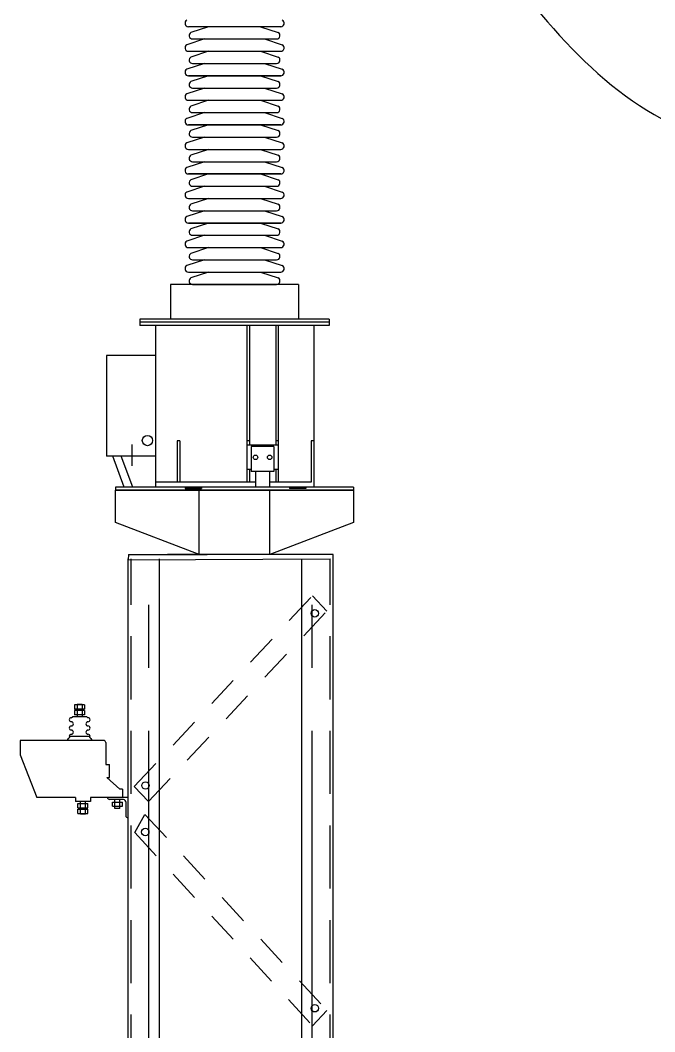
# Model space of a CAD drawing. Header units: inches. Extents: x 86.7 to 123.2, y 21.5 to 36.5.
# Drawn here: x 105.741 to 108.255, y 25.805 to 29.816 of the extents above; entities that cross this region are included whole.
import ezdxf

# ---------------------------------------------------------------- set-up
doc = ezdxf.new("R2010")
doc.units = ezdxf.units.IN
doc.header["$MEASUREMENT"] = 0
for name, pattern in [('CENTER', [2, 1.25, -0.25, 0.25, -0.25]), ('HIDDEN', [0.375, 0.25, -0.125]), ('HIDDEN2', [0.1875, 0.125, -0.0625]), ('HIDDENX2', [0.75, 0.5, -0.25])]:
    doc.linetypes.add(name, pattern=pattern)
for name, color, linetype in [('EST', 4, 'Continuous'), ('EXISTENTE', 7, 'Continuous'), ('HUECO', 7, 'Continuous'), ('L50X5', 1, 'Continuous'), ('L75X7', 2, 'Continuous'), ('LAM10', 2, 'Continuous'), ('medidas', 3, 'Continuous'), ('OBJ', 7, 'Continuous')]:
    doc.layers.add(name, color=color, linetype=linetype)

# ---------------------------------------------------------------- blocks, each defined once
blk = doc.blocks.new('*X9')
at = {"color": 0}
for p, q in [((4975.5, 7405.3), (4980.5, 7410.3)), ((4975.5, 7406.2), (4979.6, 7410.3)), ((4975.5, 7407.1), (4978.7, 7410.3)), ((4975.5, 7408), (4977.8, 7410.3)), ((4975.5, 7408.8), (4976.9, 7410.3)), ((4975.5, 7409.7), (4976.1, 7410.3)), ((4976.4, 7405.3), (4981.4, 7410.3)), ((4977.2, 7405.3), (4982.2, 7410.3)), ((4978.1, 7405.3), (4983.1, 7410.3)), ((4979, 7405.3), (4984, 7410.3)), ((4979.9, 7405.3), (4984.9, 7410.3)), ((4980.8, 7405.3), (4985.8, 7410.3)), ((4981.7, 7405.3), (4986.7, 7410.3)), ((4982.5, 7405.3), (4987.5, 7410.3)), ((4983.4, 7405.3), (4988.4, 7410.3)), ((4984.3, 7405.3), (4989.3, 7410.3)), ((4985.2, 7405.3), (4990.2, 7410.3)), ((4986.1, 7405.3), (4991.1, 7410.3)), ((4987, 7405.3), (4992, 7410.3)), ((4987.9, 7405.3), (4992.9, 7410.3)), ((4988.7, 7405.3), (4993.7, 7410.3)), ((4989.6, 7405.3), (4994.6, 7410.3)), ((4990.5, 7405.3), (4995.5, 7410.3)), ((4991.4, 7405.3), (4996.4, 7410.3)), ((4992.3, 7405.3), (4997.3, 7410.3)), ((4993.2, 7405.3), (4998.2, 7410.3)), ((4994, 7405.3), (4999, 7410.3)), ((4994.9, 7405.3), (4999.9, 7410.3)), ((4995.8, 7405.3), (5000.5, 7410)), ((4996.7, 7405.3), (5000.5, 7409.1)), ((4997.6, 7405.3), (5000.5, 7408.2)), ((4998.5, 7405.3), (5000.5, 7407.3)), ((4999.3, 7405.3), (5000.5, 7406.4)), ((5000.2, 7405.3), (5000.5, 7405.6)), ((5000.5, 7407.3), (5003.5, 7410.3)), ((5000.5, 7408.2), (5002.6, 7410.3)), ((5000.5, 7409.1), (5001.7, 7410.3)), ((5000.5, 7410), (5000.8, 7410.3)), ((5000.5, 7406.4), (5004.3, 7410.3)), ((5000.5, 7405.6), (5005.2, 7410.3)), ((5001.1, 7405.3), (5006.1, 7410.3)), ((5002, 7405.3), (5007, 7410.3)), ((5002.9, 7405.3), (5007.9, 7410.3)), ((5003.8, 7405.3), (5008.8, 7410.3)), ((5004.6, 7405.3), (5009.6, 7410.3)), ((5005.5, 7405.3), (5010.5, 7410.3)), ((5006.4, 7405.3), (5011.4, 7410.3)), ((5007.3, 7405.3), (5012.3, 7410.3)), ((5008.2, 7405.3), (5013.2, 7410.3)), ((5009.1, 7405.3), (5014.1, 7410.3)), ((5009.9, 7405.3), (5014.9, 7410.3)), ((5010.8, 7405.3), (5015.8, 7410.3)), ((5011.7, 7405.3), (5016.7, 7410.3)), ((5012.6, 7405.3), (5017.6, 7410.3)), ((5013.5, 7405.3), (5018.5, 7410.3)), ((5014.4, 7405.3), (5019.4, 7410.3)), ((5015.3, 7405.3), (5020.3, 7410.3)), ((5016.1, 7405.3), (5021.1, 7410.3)), ((5017, 7405.3), (5022, 7410.3)), ((5017.9, 7405.3), (5022.9, 7410.3)), ((5018.8, 7405.3), (5023.8, 7410.3)), ((5019.7, 7405.3), (5024.7, 7410.3)), ((5020.6, 7405.3), (5025.5, 7410.2)), ((5021.4, 7405.3), (5025.5, 7409.3)), ((5022.3, 7405.3), (5025.5, 7408.5)), ((5023.2, 7405.3), (5025.5, 7407.6)), ((5024.1, 7405.3), (5025.5, 7406.7)), ((5025, 7405.3), (5025.5, 7405.8))]:
    blk.add_line(p, q, dxfattribs=at)
blk = doc.blocks.new('*X8')
at = {"color": 0}
for p, q in [((4651.5, 7405.7), (4656.1, 7410.3)), ((4651.5, 7406.6), (4655.2, 7410.3)), ((4651.5, 7407.5), (4654.3, 7410.3)), ((4651.5, 7408.3), (4653.4, 7410.3)), ((4651.5, 7409.2), (4652.6, 7410.3)), ((4651.5, 7410.1), (4651.7, 7410.3)), ((4652, 7405.3), (4657, 7410.3)), ((4652.9, 7405.3), (4657.9, 7410.3)), ((4653.7, 7405.3), (4658.7, 7410.3)), ((4654.6, 7405.3), (4659.6, 7410.3)), ((4655.5, 7405.3), (4660.5, 7410.3)), ((4656.4, 7405.3), (4661.4, 7410.3)), ((4657.3, 7405.3), (4662.3, 7410.3)), ((4658.2, 7405.3), (4663.2, 7410.3)), ((4659, 7405.3), (4664, 7410.3)), ((4659.9, 7405.3), (4664.9, 7410.3)), ((4660.8, 7405.3), (4665.8, 7410.3)), ((4661.7, 7405.3), (4666.7, 7410.3)), ((4662.6, 7405.3), (4667.6, 7410.3)), ((4663.5, 7405.3), (4668.5, 7410.3)), ((4664.4, 7405.3), (4669.4, 7410.3)), ((4665.2, 7405.3), (4670.2, 7410.3)), ((4666.1, 7405.3), (4671.1, 7410.3)), ((4667, 7405.3), (4672, 7410.3)), ((4667.9, 7405.3), (4672.9, 7410.3)), ((4668.8, 7405.3), (4673.8, 7410.3)), ((4669.7, 7405.3), (4674.7, 7410.3)), ((4670.5, 7405.3), (4675.5, 7410.3)), ((4671.4, 7405.3), (4676.4, 7410.3)), ((4672.3, 7405.3), (4676.5, 7409.5)), ((4673.2, 7405.3), (4676.5, 7408.6)), ((4674.1, 7405.3), (4676.5, 7407.7)), ((4675, 7405.3), (4676.5, 7406.8)), ((4675.8, 7405.3), (4676.5, 7405.9)), ((4676.5, 7407.7), (4679.1, 7410.3)), ((4676.5, 7408.6), (4678.2, 7410.3)), ((4676.5, 7409.5), (4677.3, 7410.3)), ((4676.5, 7406.8), (4680, 7410.3)), ((4676.5, 7405.9), (4680.8, 7410.3)), ((4676.7, 7405.3), (4681.7, 7410.3)), ((4677.6, 7405.3), (4682.6, 7410.3)), ((4678.5, 7405.3), (4683.5, 7410.3)), ((4679.4, 7405.3), (4684.4, 7410.3)), ((4680.3, 7405.3), (4685.3, 7410.3)), ((4681.1, 7405.3), (4686.1, 7410.3)), ((4682, 7405.3), (4687, 7410.3)), ((4682.9, 7405.3), (4687.9, 7410.3)), ((4683.8, 7405.3), (4688.8, 7410.3)), ((4684.7, 7405.3), (4689.7, 7410.3)), ((4685.6, 7405.3), (4690.6, 7410.3)), ((4686.4, 7405.3), (4691.4, 7410.3)), ((4687.3, 7405.3), (4692.3, 7410.3)), ((4688.2, 7405.3), (4693.2, 7410.3)), ((4689.1, 7405.3), (4694.1, 7410.3)), ((4690, 7405.3), (4695, 7410.3)), ((4690.9, 7405.3), (4695.9, 7410.3)), ((4691.8, 7405.3), (4696.8, 7410.3)), ((4692.6, 7405.3), (4697.6, 7410.3)), ((4693.5, 7405.3), (4698.5, 7410.3)), ((4694.4, 7405.3), (4699.4, 7410.3)), ((4695.3, 7405.3), (4700.3, 7410.3)), ((4696.2, 7405.3), (4701.2, 7410.3)), ((4697.1, 7405.3), (4701.5, 7409.7)), ((4697.9, 7405.3), (4701.5, 7408.8)), ((4698.8, 7405.3), (4701.5, 7408)), ((4699.7, 7405.3), (4701.5, 7407.1)), ((4700.6, 7405.3), (4701.5, 7406.2)), ((4701.5, 7405.3), (4701.5, 7405.3))]:
    blk.add_line(p, q, dxfattribs=at)

msp = doc.modelspace()

# ---------------------------------------------------------------- linework, layer by layer
at = {"color": 2}
for p, q in [((106.77306, 29.78985), (106.40734, 29.78985)), ((106.42353, 29.74121), (106.75687, 29.74121)), ((106.40734, 29.69256), (106.77306, 29.69256)), ((106.42353, 29.64392), (106.75687, 29.64392)), ((106.77306, 29.59527), (106.40734, 29.59527)), ((106.40734, 29.59527), (106.77306, 29.59527)), ((106.42353, 29.54663), (106.75686, 29.54663)), ((106.40734, 29.49798), (106.77306, 29.49798)), ((106.42353, 29.44934), (106.75686, 29.44934)), ((106.77306, 29.4007), (106.40734, 29.4007)), ((106.40734, 29.4007), (106.77306, 29.4007)), ((106.42353, 29.35205), (106.75686, 29.35205)), ((106.40734, 29.30341), (106.77306, 29.30341)), ((106.42353, 29.25476), (106.75686, 29.25476)), ((106.77306, 29.20612), (106.40734, 29.20612)), ((106.40734, 29.20612), (106.77306, 29.20612)), ((106.42353, 29.15747), (106.75686, 29.15747)), ((106.40733, 29.10883), (106.77306, 29.10883)), ((106.42353, 29.06018), (106.75686, 29.06018)), ((106.40733, 29.01154), (106.77306, 29.01154)), ((106.77306, 29.01154), (106.40734, 29.01154)), ((106.42353, 28.9629), (106.75686, 28.9629)), ((106.40734, 28.91425), (106.77306, 28.91425)), ((106.42353, 28.86561), (106.75686, 28.86561)), ((106.40734, 28.81696), (106.77306, 28.81696)), ((106.84333, 28.76832), (106.33707, 28.76832)), ((106.33707, 28.76832), (106.33707, 28.63059)), ((106.42353, 28.76832), (106.75686, 28.76832)), ((106.84333, 28.76832), (106.84333, 28.63059)), ((106.96511, 28.63059), (106.21529, 28.63059)), ((106.21529, 28.63059), (106.21529, 28.60509)), ((106.96511, 28.61784), (106.21529, 28.61784)), ((106.96511, 28.60509), (106.21529, 28.60509)), ((106.2765, 28.60509), (106.2765, 27.96494)), ((106.63866, 28.60509), (106.63866, 27.98406)), ((106.63866, 28.60509), (106.63866, 27.98406)), ((106.64886, 28.60509), (106.64886, 28.13116)), ((106.75343, 28.60509), (106.75343, 28.13116)), ((106.76363, 28.60509), (106.76363, 27.98406)), ((106.9039, 28.60509), (106.9039, 28.14816)), ((106.96511, 28.63059), (106.96511, 28.60509)), ((106.08266, 28.48572), (106.08266, 28.08787)), ((106.2765, 28.48572), (106.08266, 28.48572)), ((106.18341, 28.13317), (106.18341, 28.04841)), ((106.36321, 28.14816), (106.36321, 27.98406)), ((106.37341, 28.14816), (106.36321, 28.14816)), ((106.37341, 28.14816), (106.37341, 27.98406)), ((106.64886, 28.14816), (106.63866, 28.14816)), ((106.76363, 28.13116), (106.63866, 28.13116)), ((106.76363, 28.14816), (106.75343, 28.14816)), ((106.9039, 28.14816), (106.8937, 28.14816)), ((106.8937, 28.14816), (106.8937, 27.98406)), ((106.9039, 28.14816), (106.9039, 27.96494)), ((106.2765, 28.08787), (106.08266, 28.08787)), ((106.15313, 27.96494), (106.10763, 28.08787)), ((106.18712, 27.96494), (106.14162, 28.08787)), ((106.2765, 28.08787), (106.2765, 27.96494)), ((106.65642, 28.03424), (106.63866, 28.03424)), ((106.64886, 28.03424), (106.64886, 27.98406)), ((106.76363, 28.03424), (106.74586, 28.03424)), ((106.75343, 28.03424), (106.75343, 27.98406)), ((106.11837, 27.96494), (106.11837, 27.95218)), ((106.67309, 27.98406), (106.2765, 27.98406)), ((106.8937, 27.98406), (106.7292, 27.98406)), ((107.06203, 27.96494), (107.06203, 27.95218))]:
    msp.add_line(p, q, dxfattribs=at)
at = {"color": 2, "linetype": 'HIDDENX2'}
for p, q in [((106.44993, 27.69714), (106.44993, 27.95218)), ((106.73047, 27.69714), (106.73047, 27.95218))]:
    msp.add_line(p, q, dxfattribs=at)
at = {"color": 2}
for centre, radius in [((106.24521, 28.14908), 0.0204), ((106.67309, 28.0827), 0.00893), ((106.7292, 28.0827), 0.00893)]:
    msp.add_circle(centre, radius, dxfattribs=at)
at = {"layer": 'EST', "color": 2}
for p, q in [((106.65642, 28.12574), (106.65642, 28.0259)), ((106.74586, 28.12574), (106.65642, 28.12574)), ((106.74586, 28.12574), (106.74586, 28.0259)), ((106.74586, 28.0259), (106.65642, 28.0259)), ((106.67309, 28.0259), (106.67309, 27.96494)), ((106.7292, 28.0259), (106.7292, 27.96494)), ((106.39509, 27.96494), (106.39509, 27.95856)), ((106.39509, 27.95856), (106.45885, 27.95856)), ((106.45885, 27.96494), (106.45885, 27.95856)), ((106.80826, 27.96494), (106.80826, 27.95856)), ((106.87202, 27.95856), (106.80826, 27.95856)), ((106.87202, 27.96494), (106.87202, 27.95856)), ((105.99611, 27.10098), (105.95662, 27.10098)), ((105.95662, 27.10098), (105.95662, 27.08452)), ((105.99611, 27.08452), (105.95662, 27.08452)), ((105.95662, 27.07846), (105.95662, 27.06201)), ((105.99611, 27.07846), (105.95662, 27.07846)), ((105.98624, 27.10315), (105.9665, 27.10315)), ((105.9665, 27.10315), (105.9665, 27.05378)), ((105.98624, 27.10315), (105.98624, 27.05378)), ((105.99611, 27.10098), (105.99611, 27.08452)), ((105.99611, 27.07846), (105.99611, 27.06201)), ((105.94346, 27.05049), (105.9484, 27.05378)), ((106.00433, 27.05378), (105.9484, 27.05378)), ((105.99611, 27.06201), (105.95662, 27.06201)), ((106.00928, 27.05049), (106.00433, 27.05378)), ((105.74107, 26.95999), (105.74107, 26.90364)), ((106.0718, 26.95999), (105.74107, 26.95999)), ((106.0175, 26.97645), (105.93523, 26.97645)), ((106.08003, 26.95177), (106.08003, 26.86493)), ((105.74107, 26.90364), (105.80689, 26.73457)), ((106.08003, 26.86493), (106.09433, 26.86493)), ((106.09433, 26.81375), (106.09433, 26.86493)), ((106.13597, 26.76748), (106.08446, 26.81375)), ((106.08446, 26.81375), (106.09433, 26.81375)), ((106.14585, 26.76748), (106.13597, 26.76748)), ((106.14585, 26.76748), (106.14585, 26.73457)), ((105.95964, 26.73457), (105.80689, 26.73457)), ((105.95964, 26.73457), (105.95964, 26.71812)), ((106.01942, 26.71812), (105.95964, 26.71812)), ((105.96979, 26.70989), (106.00928, 26.70989)), ((105.96979, 26.69344), (105.96979, 26.70989)), ((105.97966, 26.66875), (105.97966, 26.71812)), ((105.9994, 26.66875), (105.9994, 26.71812)), ((106.00928, 26.69344), (106.00928, 26.70989)), ((106.01942, 26.73457), (106.01942, 26.71812)), ((106.11623, 26.73457), (106.01942, 26.73457)), ((106.10636, 26.71568), (106.14585, 26.71568)), ((106.10636, 26.69922), (106.10636, 26.71568)), ((106.11623, 26.69005), (106.11623, 26.72634)), ((106.14585, 26.73457), (106.13597, 26.73457)), ((106.13597, 26.69005), (106.13597, 26.72634)), ((106.14585, 26.69922), (106.14585, 26.71568)), ((105.96979, 26.69344), (106.00928, 26.69344)), ((105.96979, 26.67092), (105.96979, 26.68738)), ((105.96979, 26.68738), (106.00928, 26.68738)), ((105.96979, 26.67092), (106.00928, 26.67092)), ((106.00928, 26.67092), (106.00928, 26.68738)), ((106.10636, 26.69922), (106.14585, 26.69922)), ((106.13597, 26.69005), (106.11623, 26.69005)), ((105.97966, 26.66875), (105.9994, 26.66875))]:
    msp.add_line(p, q, dxfattribs=at)
at = {"layer": 'EST', "color": 2, "linetype": 'Continuous'}
for p, q in [((106.16883, 26.73457), (106.08656, 26.73457)), ((106.14579, 26.72634), (106.09479, 26.72634)), ((106.16883, 26.6523), (106.16883, 26.73457))]:
    msp.add_line(p, q, dxfattribs=at)
msp.add_lwpolyline([(106.16883, 26.6523, -0.4142136), (106.1606, 26.66053), (106.1606, 26.71154)], format="xyb", dxfattribs=at)
at = {"layer": 'EST', "color": 2}
for centre, radius, start, end in [((105.94346, 27.04226), 0.00823, 90, 270), ((105.94346, 27.02581), 0.00823, 270, 90), ((106.00928, 27.02581), 0.00823, 90, 270), ((106.00928, 27.04226), 0.00823, 270, 90), ((105.94346, 27.00936), 0.00823, 90, 270), ((105.94346, 26.9929), 0.00823, 270, 90), ((106.00928, 26.9929), 0.00823, 90, 270), ((106.00928, 27.00936), 0.00823, 270, 90), ((105.84744, 27.03833), 0.11052, 314.86095, 325.94861), ((105.94346, 26.97645), 0.00823, 90, 180), ((106.00928, 26.97645), 0.00823, 0, 90), ((106.1053, 27.03833), 0.11052, 214.05139, 225.13905), ((106.0718, 26.95177), 0.00823, 360, 90)]:
    msp.add_arc(centre, radius, start, end, dxfattribs=at)
at = {"layer": 'EST', "color": 2, "linetype": 'Continuous'}
for centre, radius, start, end in [((106.09479, 26.73457), 0.00823, 180, 270), ((106.14579, 26.71154), 0.01481, 26.3878, 90), ((106.14579, 26.71154), 0.01481, 0, 26.3878)]:
    msp.add_arc(centre, radius, start, end, dxfattribs=at)
at = {"layer": 'EXISTENTE', "color": 2, "linetype": 'Continuous'}
for p, q in [((106.48733, 29.78985), (106.41766, 29.76691)), ((106.69307, 29.78985), (106.76274, 29.76691)), ((106.47113, 29.74121), (106.40146, 29.71826)), ((106.70927, 29.74121), (106.77894, 29.71826)), ((106.48733, 29.69256), (106.41766, 29.66962)), ((106.69307, 29.69256), (106.76274, 29.66962)), ((106.47113, 29.64392), (106.40146, 29.62097)), ((106.70927, 29.64392), (106.77894, 29.62097)), ((106.48733, 29.59527), (106.41766, 29.57233)), ((106.69307, 29.59527), (106.76274, 29.57233)), ((106.47113, 29.54663), (106.40146, 29.52368)), ((106.70927, 29.54663), (106.77894, 29.52368)), ((106.48733, 29.49798), (106.41766, 29.47504)), ((106.69307, 29.49798), (106.76274, 29.47504)), ((106.47113, 29.44934), (106.40146, 29.42639)), ((106.70927, 29.44934), (106.77894, 29.42639)), ((106.48733, 29.4007), (106.41766, 29.37775)), ((106.69307, 29.4007), (106.76274, 29.37775)), ((106.47113, 29.35205), (106.40146, 29.32911)), ((106.70927, 29.35205), (106.77894, 29.32911)), ((106.48733, 29.30341), (106.41766, 29.28046)), ((106.69307, 29.30341), (106.76274, 29.28046)), ((106.47113, 29.25476), (106.40146, 29.23182)), ((106.70927, 29.25476), (106.77894, 29.23182)), ((106.48733, 29.20612), (106.41766, 29.18317)), ((106.69307, 29.20612), (106.76274, 29.18317)), ((106.47113, 29.15747), (106.40146, 29.13453)), ((106.70927, 29.15747), (106.77894, 29.13453)), ((106.48733, 29.10883), (106.41766, 29.08588)), ((106.69307, 29.10883), (106.76274, 29.08588)), ((106.47113, 29.06018), (106.40146, 29.03724)), ((106.70927, 29.06018), (106.77894, 29.03724)), ((106.48733, 29.01154), (106.41766, 28.98859)), ((106.69307, 29.01154), (106.76274, 28.98859)), ((106.47113, 28.9629), (106.40146, 28.93995)), ((106.70927, 28.9629), (106.77894, 28.93995)), ((106.48733, 28.91425), (106.41766, 28.89131)), ((106.69307, 28.91425), (106.76274, 28.89131)), ((106.47113, 28.86561), (106.40146, 28.84266)), ((106.70927, 28.86561), (106.77894, 28.84266)), ((106.48732, 28.81696), (106.41765, 28.79402)), ((106.69307, 28.81696), (106.76274, 28.79402))]:
    msp.add_line(p, q, dxfattribs=at)
for centre, start, end in [((106.40734, 29.80337), 115.76004, 269.99432), ((106.77306, 29.80337), 270, 64.23996), ((106.42353, 29.75473), 115.76004, 270), ((106.75687, 29.75473), 269.99819, 64.23996), ((106.40734, 29.70608), 115.76004, 269.99432), ((106.77306, 29.70608), 270, 64.23996), ((106.42353, 29.65744), 115.76004, 270), ((106.75687, 29.65744), 269.99819, 64.23996), ((106.40734, 29.60879), 115.76004, 269.99432), ((106.77306, 29.60879), 270, 64.23996), ((106.42353, 29.56015), 115.76004, 270), ((106.75687, 29.56015), 269.99819, 64.23996), ((106.40734, 29.51151), 115.76004, 269.99432), ((106.77306, 29.51151), 270, 64.23996), ((106.42353, 29.46286), 115.76004, 270), ((106.75687, 29.46286), 269.99819, 64.23996), ((106.40734, 29.41422), 115.76004, 269.99432), ((106.77306, 29.41422), 270, 64.23996), ((106.42353, 29.36557), 115.76004, 270), ((106.75687, 29.36557), 269.99819, 64.23996), ((106.40734, 29.31693), 115.76004, 269.99432), ((106.77306, 29.31693), 270, 64.23996), ((106.42353, 29.26828), 115.76004, 270), ((106.75687, 29.26828), 269.99819, 64.23996), ((106.40734, 29.21964), 115.76004, 269.99432), ((106.77306, 29.21964), 270, 64.23996), ((106.42353, 29.17099), 115.76004, 270), ((106.75687, 29.17099), 269.99819, 64.23996), ((106.40734, 29.12235), 115.76004, 269.99432), ((106.77306, 29.12235), 270, 64.23996), ((106.42353, 29.07371), 115.76004, 270), ((106.75687, 29.07371), 269.99819, 64.23996), ((106.40734, 29.02506), 115.76004, 269.99432), ((106.77306, 29.02506), 270, 64.23996), ((106.42353, 28.97642), 115.76004, 270), ((106.75687, 28.97642), 269.99819, 64.23996), ((106.40734, 28.92777), 115.76004, 269.99432), ((106.77306, 28.92777), 270, 64.23996), ((106.42353, 28.87913), 115.76004, 270), ((106.75686, 28.87913), 269.99819, 64.23996), ((106.40734, 28.83048), 115.76004, 269.99432), ((106.77306, 28.83048), 270, 64.23996), ((106.42353, 28.78184), 115.76004, 270), ((106.75686, 28.78184), 269.99819, 64.23996)]:
    msp.add_arc(centre, 0.01352, start, end, dxfattribs=at)
at = {"layer": 'HUECO', "color": 2}
for centre in [(106.90823, 27.46407), (106.23757, 26.78173), (106.23629, 26.59713), (106.90823, 25.89842)]:
    msp.add_circle(centre, 0.01481, dxfattribs=at)
at = {"layer": 'L50X5', "color": 2, "linetype": 'HIDDEN2'}
for p, q in [((106.19295, 26.77737), (106.89808, 27.53316)), ((106.95623, 27.47335), (106.89974, 27.53316)), ((106.24944, 26.71756), (106.95623, 27.47335)), ((106.24944, 26.71756), (106.19295, 26.77737)), ((106.19516, 26.59518), (106.23512, 26.6671)), ((106.23512, 26.6671), (106.95623, 25.88915)), ((106.19516, 26.59518), (106.89974, 25.82934)), ((106.95623, 25.88915), (106.89974, 25.82934))]:
    msp.add_line(p, q, dxfattribs=at)
at = {"layer": 'L75X7', "color": 2}
for p, q in [((106.16883, 23.74814), (106.16883, 27.68069)), ((106.29224, 23.74814), (106.29224, 27.68069)), ((106.85694, 23.74814), (106.85694, 27.68069)), ((106.98035, 23.74814), (106.98035, 27.69714))]:
    msp.add_line(p, q, dxfattribs=at)
at = {"layer": 'L75X7', "color": 2, "linetype": 'HIDDEN'}
for p, q in [((106.18035, 23.74814), (106.18035, 27.68069)), ((106.96883, 23.74814), (106.96883, 27.68069))]:
    msp.add_line(p, q, dxfattribs=at)
at = {"layer": 'L75X7', "color": 2, "linetype": 'CENTER'}
for p, q in [((106.2511, 23.74814), (106.2511, 27.68069)), ((106.89808, 23.74814), (106.89808, 27.68069))]:
    msp.add_line(p, q, dxfattribs=at)
at = {"layer": 'LAM10', "color": 2}
for p, q in [((107.06203, 27.96494), (106.11837, 27.96494)), ((107.06203, 27.95218), (106.11837, 27.95218)), ((106.16995, 27.69714), (106.16883, 27.67616)), ((106.16883, 27.67616), (106.96883, 27.68069)), ((106.98035, 27.69714), (106.32457, 27.69714))]:
    msp.add_line(p, q, dxfattribs=at)
msp.add_lwpolyline([(106.11837, 27.82466), (106.11837, 27.95218), (107.06203, 27.95218), (107.06203, 27.82466), (106.73047, 27.69714), (106.44993, 27.69714)], close=True, dxfattribs=at)
at = {"layer": 'medidas'}
msp.add_spline([(106.65523, 32.05708), (107.60705, 30.10029), (108.43625, 29.35711), (109.19313, 29.30053)], degree=3, dxfattribs=at)
at = {"layer": 'OBJ', "color": 2}
msp.add_line((106.16995, 27.69714), (106.48169, 27.69714), dxfattribs=at)

# ---------------------------------------------------------------- block references
at = {"layer": 'EST', "color": 2, "xscale": -0.001275209583433972, "yscale": 0.001275209583433972, "zscale": 0.001275209583433972}
for name in ['*X9', '*X8']:
    msp.add_blockref(name, (112.80366, 18.51528), dxfattribs=at)

doc.saveas('drawing.dxf')
